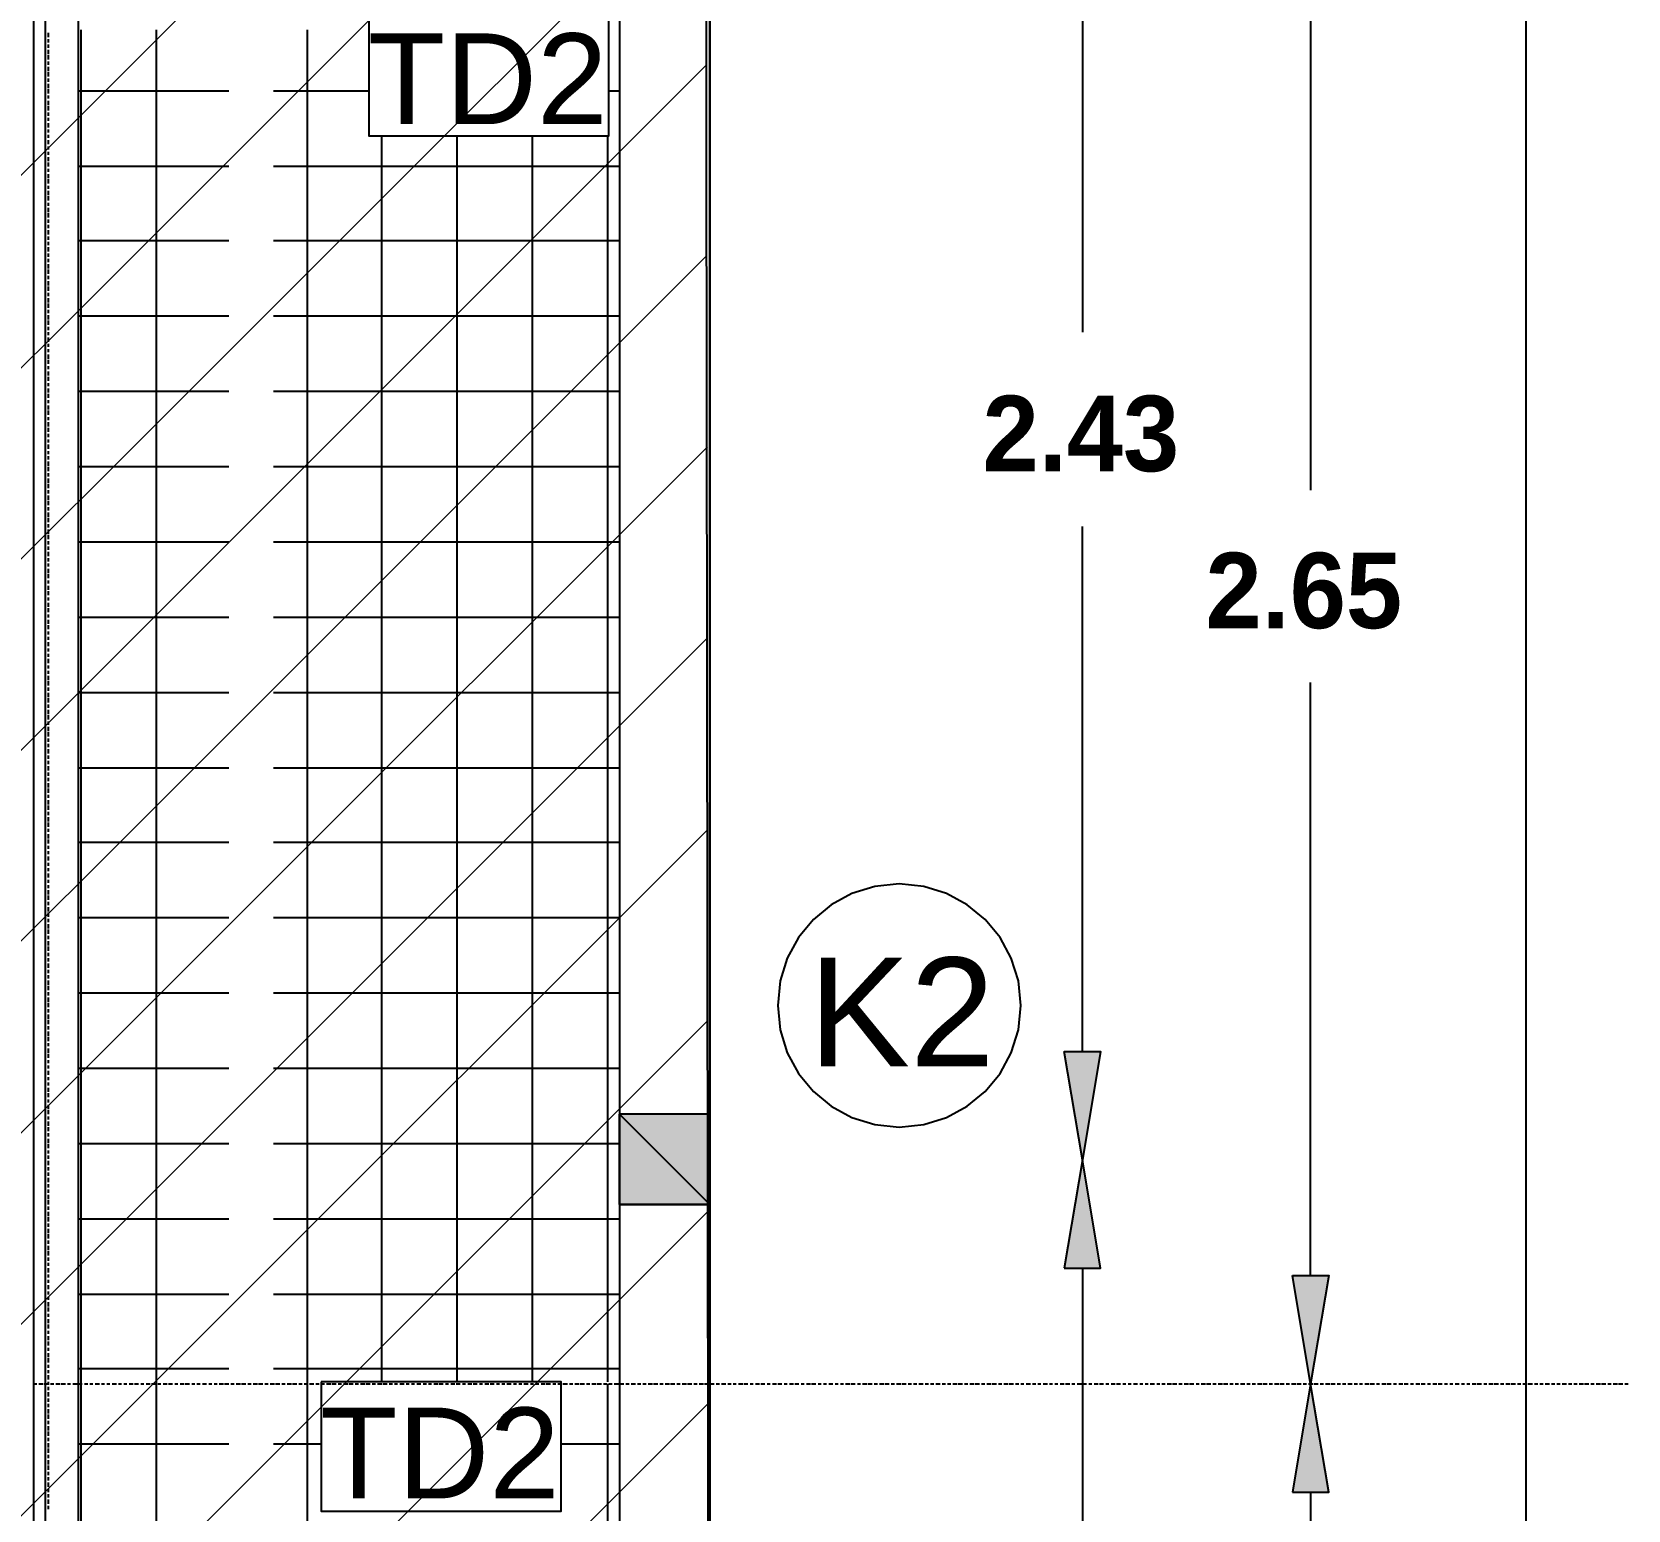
# Model space of a CAD drawing. Header units: metres. Extents: x 2.9 to 42.8, y 1.7 to 28.7.
# Drawn here: x 11.505 to 14.157, y 13.39 to 15.847 of the extents above; entities that cross this region are included whole.
import ezdxf

# ---------------------------------------------------------------- set-up
doc = ezdxf.new("R2010")
doc.units = ezdxf.units.M
for name, color, linetype in [('AMARILLO', 2, 'Continuous'), ('MAGENTA', 6, 'Continuous'), ('NEGRO', 7, 'Continuous'), ('RELLENO_MAGENTA', 6, 'Continuous'), ('RELLENO_ROJO', 1, 'Continuous'), ('ROJO', 1, 'Continuous'), ('TEXTO', 7, 'Continuous')]:
    doc.layers.add(name, color=color, linetype=linetype)
doc.layers.add('RGB_147_149_152', color=7, linetype='Continuous', true_color=0x939598)
doc.styles.add('ArialMT', font='arial.ttf')
doc.styles.add('CityBlueprint', font='cityb___.ttf')

msp = doc.modelspace()

# ---------------------------------------------------------------- hatches: boundary and pattern name
at = {"layer": 'RELLENO_MAGENTA'}
h = msp.add_hatch(color=256, dxfattribs=at)
h.dxf.hatch_style = 1
h.paths.add_polyline_path([(12.6312, 14.0476), (12.4813, 14.0476), (12.6312, 13.8977), (12.6312, 14.0476)])
h.paths.add_polyline_path([(12.4813, 14.0476), (12.6312, 13.8977), (12.4813, 13.8977), (12.4813, 14.0476)])
at = {"layer": 'RELLENO_ROJO'}
h = msp.add_hatch(color=256, dxfattribs=at)
h.dxf.hatch_style = 1
h.paths.add_polyline_path([(13.2203, 14.1517), (13.2803, 14.1517), (13.2503, 13.9718), (13.2203, 14.1517)])
h = msp.add_hatch(color=256, dxfattribs=at)
h.dxf.hatch_style = 1
h.paths.add_polyline_path([(13.2203, 13.7918), (13.2803, 13.7918), (13.2503, 13.9718), (13.2203, 13.7918)])
h = msp.add_hatch(color=256, dxfattribs=at)
h.dxf.hatch_style = 1
h.paths.add_polyline_path([(13.5996, 13.7795), (13.6596, 13.7795), (13.6296, 13.5996), (13.5996, 13.7795)])
h = msp.add_hatch(color=256, dxfattribs=at)
h.dxf.hatch_style = 1
h.paths.add_polyline_path([(13.5996, 13.4197), (13.6596, 13.4197), (13.6296, 13.5996), (13.5996, 13.4197)])

# ---------------------------------------------------------------- linework, layer by layer
at = {"layer": 'AMARILLO', "lineweight": -3}
for points in [[(11.527, 16.1749), (11.527, 11.3753)], [(11.5323, 15.838), (11.5323, 15.845)], [(11.5323, 15.8291), (11.5323, 15.8344)], [(12.6312, 15.838), (12.6312, 15.845)], [(12.6312, 15.8291), (12.6312, 15.8344)], [(11.5323, 15.8203), (11.5323, 15.8256)], [(11.5323, 15.8097), (11.5323, 15.8168)], [(11.5323, 15.8009), (11.5323, 15.808)], [(12.6312, 15.8186), (12.6312, 15.8256)], [(12.6312, 15.8097), (12.6312, 15.8168)], [(11.5323, 15.7921), (11.5323, 15.7974)], [(11.5323, 15.7815), (11.5323, 15.7886)], [(11.5323, 15.7727), (11.5323, 15.7798)], [(12.6312, 15.8009), (12.6312, 15.8062)], [(12.6312, 15.7903), (12.6312, 15.7974)], [(12.6312, 15.7815), (12.6312, 15.7886)], [(11.5323, 15.7639), (11.5323, 15.7692)], [(11.5323, 15.7533), (11.5323, 15.7603)], [(12.6312, 15.7727), (12.6312, 15.778)], [(12.6312, 15.7639), (12.6312, 15.7692)], [(12.6312, 15.7533), (12.6312, 15.7603)], [(11.5323, 15.7445), (11.5323, 15.7515)], [(11.5323, 15.7357), (11.5323, 15.7409)], [(11.5323, 15.7251), (11.5323, 15.7321)], [(12.6312, 15.7445), (12.6312, 15.7498)], [(12.6312, 15.7357), (12.6312, 15.7409)], [(12.6312, 15.7251), (12.6312, 15.7321)], [(11.5323, 15.7162), (11.5323, 15.7233)], [(11.5323, 15.7074), (11.5323, 15.7127)], [(11.5323, 15.6986), (11.5323, 15.7039)], [(12.6312, 15.7162), (12.6312, 15.7215)], [(12.6312, 15.7074), (12.6312, 15.7127)], [(12.6312, 15.6968), (12.6312, 15.7039)], [(11.5323, 15.688), (11.5323, 15.6951)], [(11.5323, 15.6792), (11.5323, 15.6845)], [(11.5323, 15.6704), (11.5323, 15.6757)], [(12.6312, 15.688), (12.6312, 15.6951)], [(12.6312, 15.6792), (12.6312, 15.6845)], [(12.6312, 15.6686), (12.6312, 15.6757)], [(11.5323, 15.6598), (11.5323, 15.6669)], [(11.5323, 15.651), (11.5323, 15.6563)], [(11.5323, 15.6422), (11.5323, 15.6475)], [(12.6312, 15.6598), (12.6312, 15.6669)], [(12.6312, 15.651), (12.6312, 15.6563)], [(12.6312, 15.6404), (12.6312, 15.6475)], [(11.5323, 15.6316), (11.5323, 15.6386)], [(11.5323, 15.6228), (11.5323, 15.6298)], [(12.6312, 15.6316), (12.6312, 15.6386)], [(12.6312, 15.6228), (12.6312, 15.6281)], [(11.5323, 15.6139), (11.5323, 15.6192)], [(11.5323, 15.6034), (11.5323, 15.6104)], [(11.5323, 15.5945), (11.5323, 15.6016)], [(12.6312, 15.6122), (12.6312, 15.6192)], [(12.6312, 15.6034), (12.6312, 15.6104)], [(12.6312, 15.5945), (12.6312, 15.5998)], [(11.5323, 15.5857), (11.5323, 15.591)], [(11.5323, 15.5751), (11.5323, 15.5822)], [(11.5323, 15.5663), (11.5323, 15.5734)], [(12.6312, 15.5857), (12.6312, 15.591)], [(12.6312, 15.5751), (12.6312, 15.5822)], [(12.6312, 15.5663), (12.6312, 15.5716)], [(11.5323, 15.5575), (11.5323, 15.5628)], [(11.5323, 15.5469), (11.5323, 15.554)], [(11.5323, 15.5381), (11.5323, 15.5452)], [(12.6312, 15.5575), (12.6312, 15.5628)], [(12.6312, 15.5469), (12.6312, 15.554)], [(12.6312, 15.5381), (12.6312, 15.5452)], [(11.5323, 15.5293), (11.5323, 15.5346)], [(11.5323, 15.5205), (11.5323, 15.5258)], [(11.5323, 15.5099), (11.5323, 15.5169)], [(12.6312, 15.5293), (12.6312, 15.5346)], [(12.6312, 15.5187), (12.6312, 15.5258)], [(12.6312, 15.5099), (12.6312, 15.5169)], [(11.5323, 15.5011), (11.5323, 15.5063)], [(11.5323, 15.4922), (11.5323, 15.4975)], [(11.5323, 15.4817), (11.5323, 15.4887)], [(12.6312, 15.5011), (12.6312, 15.5063)], [(12.6312, 15.4905), (12.6312, 15.4975)], [(12.6312, 15.4817), (12.6312, 15.4887)], [(11.5323, 15.4728), (11.5323, 15.4781)], [(11.5323, 15.464), (11.5323, 15.4693)], [(12.6312, 15.4728), (12.6312, 15.4781)], [(12.6312, 15.4623), (12.6312, 15.4693)], [(11.5323, 15.4534), (11.5323, 15.4605)], [(11.5323, 15.4446), (11.5323, 15.4517)], [(11.5323, 15.4358), (11.5323, 15.4411)], [(12.6312, 15.4534), (12.6312, 15.4605)], [(12.6312, 15.4446), (12.6312, 15.4499)], [(12.6312, 15.434), (12.6312, 15.4411)], [(11.5323, 15.4252), (11.5323, 15.4323)], [(11.5323, 15.4164), (11.5323, 15.4234)], [(11.5323, 15.4076), (11.5323, 15.4129)], [(12.6312, 15.4252), (12.6312, 15.4323)], [(12.6312, 15.4164), (12.6312, 15.4217)], [(12.6312, 15.4076), (12.6312, 15.4129)], [(11.5323, 15.397), (11.5323, 15.404)], [(11.5323, 15.3882), (11.5323, 15.3952)], [(11.5323, 15.3793), (11.5323, 15.3846)], [(12.6312, 15.397), (12.6312, 15.404)], [(12.6312, 15.3882), (12.6312, 15.3935)], [(12.6312, 15.3793), (12.6312, 15.3846)], [(11.5323, 15.3688), (11.5323, 15.3758)], [(11.5323, 15.3599), (11.5323, 15.367)], [(11.5323, 15.3511), (11.5323, 15.3564)], [(12.6312, 15.3688), (12.6312, 15.3758)], [(12.6312, 15.3599), (12.6312, 15.367)], [(12.6312, 15.3511), (12.6312, 15.3564)], [(11.5323, 15.3423), (11.5323, 15.3476)], [(11.5323, 15.3317), (11.5323, 15.3388)], [(12.6312, 15.3405), (12.6312, 15.3476)], [(12.6312, 15.3317), (12.6312, 15.3388)], [(11.5323, 15.3229), (11.5323, 15.3282)], [(11.5323, 15.3141), (11.5323, 15.3194)], [(11.5323, 15.3035), (11.5323, 15.3106)], [(12.6312, 15.3229), (12.6312, 15.3282)], [(12.6312, 15.3123), (12.6312, 15.3194)], [(12.6312, 15.3035), (12.6312, 15.3106)], [(11.5323, 15.2947), (11.5323, 15.3017)], [(11.5323, 15.2859), (11.5323, 15.2912)], [(11.5323, 15.2753), (11.5323, 15.2823)], [(12.6312, 15.2947), (12.6312, 15.3)], [(12.6312, 15.2841), (12.6312, 15.2912)], [(12.6312, 15.2753), (12.6312, 15.2823)], [(11.5323, 15.2665), (11.5323, 15.2735)], [(11.5323, 15.2576), (11.5323, 15.2629)], [(11.5323, 15.2471), (11.5323, 15.2541)], [(12.6312, 15.2665), (12.6312, 15.2717)], [(12.6312, 15.2576), (12.6312, 15.2629)], [(12.6312, 15.2471), (12.6312, 15.2541)], [(11.5323, 15.2382), (11.5323, 15.2453)], [(11.5323, 15.2294), (11.5323, 15.2347)], [(11.5323, 15.2188), (11.5323, 15.2259)], [(12.6312, 15.2382), (12.6312, 15.2435)], [(12.6312, 15.2294), (12.6312, 15.2347)], [(12.6312, 15.2188), (12.6312, 15.2259)], [(11.5323, 15.21), (11.5323, 15.2171)], [(11.5323, 15.2012), (11.5323, 15.2065)], [(11.5323, 15.1906), (11.5323, 15.1977)], [(12.6312, 15.21), (12.6312, 15.2153)], [(12.6312, 15.2012), (12.6312, 15.2065)], [(12.6312, 15.1906), (12.6312, 15.1977)], [(11.5323, 15.1818), (11.5323, 15.1888)], [(11.5323, 15.173), (11.5323, 15.1783)], [(12.6312, 15.1818), (12.6312, 15.1888)], [(12.6312, 15.173), (12.6312, 15.1783)], [(11.5323, 15.1642), (11.5323, 15.1694)], [(11.5323, 15.1536), (11.5323, 15.1606)], [(11.5323, 15.1448), (11.5323, 15.15)], [(12.6312, 15.1624), (12.6312, 15.1694)], [(12.6312, 15.1536), (12.6312, 15.1606)], [(12.6312, 15.1448), (12.6312, 15.15)], [(11.5323, 15.1359), (11.5323, 15.1412)], [(11.5323, 15.1253), (11.5323, 15.1324)], [(11.5323, 15.1165), (11.5323, 15.1236)], [(12.6312, 15.1342), (12.6312, 15.1412)], [(12.6312, 15.1253), (12.6312, 15.1324)], [(12.6312, 15.1165), (12.6312, 15.1218)], [(11.5323, 15.1077), (11.5323, 15.113)], [(11.5323, 15.0971), (11.5323, 15.1042)], [(11.5323, 15.0883), (11.5323, 15.0954)], [(12.6312, 15.1059), (12.6312, 15.113)], [(12.6312, 15.0971), (12.6312, 15.1042)], [(12.6312, 15.0883), (12.6312, 15.0936)], [(11.5323, 15.0795), (11.5323, 15.0848)], [(11.5323, 15.0689), (11.5323, 15.076)], [(11.5323, 15.0601), (11.5323, 15.0671)], [(12.6312, 15.0795), (12.6312, 15.0848)], [(12.6312, 15.0689), (12.6312, 15.076)], [(12.6312, 15.0601), (12.6312, 15.0654)], [(11.5323, 15.0513), (11.5323, 15.0566)], [(11.5323, 15.0407), (11.5323, 15.0477)], [(11.5323, 15.0319), (11.5323, 15.0389)], [(12.6312, 15.0513), (12.6312, 15.0566)], [(12.6312, 15.0407), (12.6312, 15.0477)], [(12.6312, 15.0319), (12.6312, 15.0372)], [(11.5323, 15.023), (11.5323, 15.0283)], [(11.5323, 15.0125), (11.5323, 15.0195)], [(11.5323, 15.0036), (11.5323, 15.0107)], [(12.6312, 15.023), (12.6312, 15.0283)], [(12.6312, 15.0125), (12.6312, 15.0195)], [(12.6312, 15.0036), (12.6312, 15.0107)], [(11.5323, 14.9948), (11.5323, 15.0001)], [(11.5323, 14.986), (11.5323, 14.9913)], [(12.6312, 14.9948), (12.6312, 15.0001)], [(12.6312, 14.9842), (12.6312, 14.9913)], [(11.5323, 14.9754), (11.5323, 14.9825)], [(11.5323, 14.9666), (11.5323, 14.9719)], [(11.5323, 14.9578), (11.5323, 14.9631)], [(12.6312, 14.9754), (12.6312, 14.9825)], [(12.6312, 14.9666), (12.6312, 14.9719)], [(12.6312, 14.956), (12.6312, 14.9631)], [(11.5323, 14.9472), (11.5323, 14.9542)], [(11.5323, 14.9384), (11.5323, 14.9454)], [(11.5323, 14.9296), (11.5323, 14.9348)], [(12.6312, 14.9472), (12.6312, 14.9542)], [(12.6312, 14.9384), (12.6312, 14.9437)], [(12.6312, 14.9278), (12.6312, 14.9348)], [(11.5323, 14.919), (11.5323, 14.926)], [(11.5323, 14.9102), (11.5323, 14.9172)], [(11.5323, 14.9013), (11.5323, 14.9066)], [(12.6312, 14.919), (12.6312, 14.926)], [(12.6312, 14.9102), (12.6312, 14.9154)], [(12.6312, 14.9013), (12.6312, 14.9066)], [(11.5323, 14.8908), (11.5323, 14.8978)], [(11.5323, 14.8819), (11.5323, 14.889)], [(11.5323, 14.8731), (11.5323, 14.8784)], [(12.6312, 14.8908), (12.6312, 14.8978)], [(12.6312, 14.8819), (12.6312, 14.8872)], [(12.6312, 14.8731), (12.6312, 14.8784)], [(11.5323, 14.8625), (11.5323, 14.8696)], [(11.5323, 14.8537), (11.5323, 14.8608)], [(12.6312, 14.8625), (12.6312, 14.8696)], [(12.6312, 14.8537), (12.6312, 14.859)], [(11.5323, 14.8449), (11.5323, 14.8502)], [(11.5323, 14.8361), (11.5323, 14.8414)], [(11.5323, 14.8255), (11.5323, 14.8325)], [(12.6312, 14.8449), (12.6312, 14.8502)], [(12.6312, 14.8343), (12.6312, 14.8414)], [(12.6312, 14.8255), (12.6312, 14.8325)], [(11.5323, 14.8167), (11.5323, 14.822)], [(11.5323, 14.8078), (11.5323, 14.8131)], [(11.5323, 14.7973), (11.5323, 14.8043)], [(12.6312, 14.8167), (12.6312, 14.822)], [(12.6312, 14.8061), (12.6312, 14.8131)], [(12.6312, 14.7973), (12.6312, 14.8043)], [(11.5323, 14.7884), (11.5323, 14.7937)], [(11.5323, 14.7796), (11.5323, 14.7849)], [(11.5323, 14.769), (11.5323, 14.7761)], [(12.6312, 14.7884), (12.6312, 14.7937)], [(12.6312, 14.7779), (12.6312, 14.7849)], [(12.6312, 14.769), (12.6312, 14.7761)], [(11.5323, 14.7602), (11.5323, 14.7673)], [(11.5323, 14.7514), (11.5323, 14.7567)], [(11.5323, 14.7408), (11.5323, 14.7479)], [(12.6312, 14.7602), (12.6312, 14.7655)], [(12.6312, 14.7496), (12.6312, 14.7567)], [(12.6312, 14.7408), (12.6312, 14.7479)], [(11.5323, 14.732), (11.5323, 14.7391)], [(11.5323, 14.7232), (11.5323, 14.7285)], [(11.5323, 14.7126), (11.5323, 14.7197)], [(12.6312, 14.732), (12.6312, 14.7373)], [(12.6312, 14.7232), (12.6312, 14.7285)], [(12.6312, 14.7126), (12.6312, 14.7197)], [(11.5323, 14.7038), (11.5323, 14.7108)], [(11.5323, 14.695), (11.5323, 14.7003)], [(12.6312, 14.7038), (12.6312, 14.7091)], [(12.6312, 14.695), (12.6312, 14.7003)], [(11.5323, 14.6844), (11.5323, 14.6914)], [(11.5323, 14.6756), (11.5323, 14.6826)], [(11.5323, 14.6667), (11.5323, 14.672)], [(12.6312, 14.6844), (12.6312, 14.6914)], [(12.6312, 14.6756), (12.6312, 14.6808)], [(12.6312, 14.6667), (12.6312, 14.672)], [(11.5323, 14.6579), (11.5323, 14.6632)], [(11.5323, 14.6473), (11.5323, 14.6544)], [(11.5323, 14.6385), (11.5323, 14.6438)], [(12.6312, 14.6562), (12.6312, 14.6632)], [(12.6312, 14.6473), (12.6312, 14.6544)], [(12.6312, 14.6385), (12.6312, 14.6438)], [(11.5323, 14.6297), (11.5323, 14.635)], [(11.5323, 14.6191), (11.5323, 14.6262)], [(11.5323, 14.6103), (11.5323, 14.6156)], [(12.6312, 14.6279), (12.6312, 14.635)], [(12.6312, 14.6191), (12.6312, 14.6262)], [(12.6312, 14.6103), (12.6312, 14.6156)], [(11.5323, 14.6015), (11.5323, 14.6068)], [(11.5323, 14.5909), (11.5323, 14.5979)], [(11.5323, 14.5821), (11.5323, 14.5891)], [(12.6312, 14.5997), (12.6312, 14.6068)], [(12.6312, 14.5909), (12.6312, 14.5979)], [(12.6312, 14.5821), (12.6312, 14.5874)], [(11.5323, 14.5733), (11.5323, 14.5785)], [(11.5323, 14.5627), (11.5323, 14.5697)], [(11.5323, 14.5538), (11.5323, 14.5609)], [(12.6312, 14.5715), (12.6312, 14.5785)], [(12.6312, 14.5627), (12.6312, 14.5697)], [(11.5323, 14.545), (11.5323, 14.5503)], [(11.5323, 14.5344), (11.5323, 14.5415)], [(12.6312, 14.5538), (12.6312, 14.5591)], [(12.6312, 14.545), (12.6312, 14.5503)], [(12.6312, 14.5344), (12.6312, 14.5415)], [(11.5323, 14.5256), (11.5323, 14.5327)], [(11.5323, 14.5168), (11.5323, 14.5221)], [(11.5323, 14.5062), (11.5323, 14.5133)], [(12.6312, 14.5256), (12.6312, 14.5309)], [(12.6312, 14.5168), (12.6312, 14.5221)], [(12.6312, 14.5062), (12.6312, 14.5133)], [(11.5323, 14.4974), (11.5323, 14.5045)], [(11.5323, 14.4886), (11.5323, 14.4939)], [(11.5323, 14.4798), (11.5323, 14.4851)], [(12.6312, 14.4974), (12.6312, 14.5045)], [(12.6312, 14.4886), (12.6312, 14.4939)], [(12.6312, 14.478), (12.6312, 14.4851)], [(11.5323, 14.4692), (11.5323, 14.4762)], [(11.5323, 14.4604), (11.5323, 14.4657)], [(11.5323, 14.4515), (11.5323, 14.4568)], [(12.6312, 14.4692), (12.6312, 14.4762)], [(12.6312, 14.4604), (12.6312, 14.4657)], [(12.6312, 14.4498), (12.6312, 14.4568)], [(11.5323, 14.441), (11.5323, 14.448)], [(11.5323, 14.4321), (11.5323, 14.4374)], [(11.5323, 14.4233), (11.5323, 14.4286)], [(12.6312, 14.441), (12.6312, 14.448)], [(12.6312, 14.4321), (12.6312, 14.4374)], [(12.6312, 14.4216), (12.6312, 14.4286)], [(11.5323, 14.4127), (11.5323, 14.4198)], [(11.5323, 14.4039), (11.5323, 14.411)], [(12.6312, 14.4127), (12.6312, 14.4198)], [(12.6312, 14.4039), (12.6312, 14.4092)], [(11.5323, 14.3951), (11.5323, 14.4004)], [(11.5323, 14.3845), (11.5323, 14.3916)], [(11.5323, 14.3757), (11.5323, 14.3828)], [(12.6312, 14.3933), (12.6312, 14.4004)], [(12.6312, 14.3845), (12.6312, 14.3916)], [(12.6312, 14.3757), (12.6312, 14.381)], [(11.5323, 14.3669), (11.5323, 14.3722)], [(11.5323, 14.3563), (11.5323, 14.3633)], [(11.5323, 14.3475), (11.5323, 14.3545)], [(12.6312, 14.3669), (12.6312, 14.3722)], [(12.6312, 14.3563), (12.6312, 14.3633)], [(12.6312, 14.3475), (12.6312, 14.3528)], [(11.5323, 14.3387), (11.5323, 14.3439)], [(11.5323, 14.3281), (11.5323, 14.3351)], [(11.5323, 14.3192), (11.5323, 14.3263)], [(12.6312, 14.3387), (12.6312, 14.3439)], [(12.6312, 14.3281), (12.6312, 14.3351)], [(12.6312, 14.3192), (12.6312, 14.3263)], [(11.5323, 14.3104), (11.5323, 14.3157)], [(11.5323, 14.3016), (11.5323, 14.3069)], [(11.5323, 14.291), (11.5323, 14.2981)], [(12.6312, 14.3104), (12.6312, 14.3157)], [(12.6312, 14.2998), (12.6312, 14.3069)], [(12.6312, 14.291), (12.6312, 14.2981)], [(11.5323, 14.2822), (11.5323, 14.2875)], [(11.5323, 14.2734), (11.5323, 14.2787)], [(11.5323, 14.2628), (11.5323, 14.2699)], [(12.6312, 14.2822), (12.6312, 14.2875)], [(12.6312, 14.2716), (12.6312, 14.2787)], [(12.6312, 14.2628), (12.6312, 14.2699)], [(11.5323, 14.254), (11.5323, 14.261)], [(11.5323, 14.2452), (11.5323, 14.2505)], [(11.5323, 14.2346), (11.5323, 14.2416)], [(12.6312, 14.254), (12.6312, 14.2593)], [(12.6312, 14.2434), (12.6312, 14.2505)], [(12.6312, 14.2346), (12.6312, 14.2416)], [(11.5323, 14.2258), (11.5323, 14.2328)], [(11.5323, 14.2169), (11.5323, 14.2222)], [(12.6312, 14.2258), (12.6312, 14.2311)], [(12.6312, 14.2169), (12.6312, 14.2222)], [(11.5323, 14.2064), (11.5323, 14.2134)], [(11.5323, 14.1975), (11.5323, 14.2046)], [(11.5323, 14.1887), (11.5323, 14.194)], [(12.6312, 14.2064), (12.6312, 14.2134)], [(12.6312, 14.1975), (12.6312, 14.2028)], [(12.6312, 14.1887), (12.6312, 14.194)], [(11.5323, 14.1781), (11.5323, 14.1852)], [(11.5323, 14.1693), (11.5323, 14.1764)], [(11.5323, 14.1605), (11.5323, 14.1658)], [(12.6312, 14.1781), (12.6312, 14.1852)], [(12.6312, 14.1693), (12.6312, 14.1746)], [(12.6312, 14.1605), (12.6312, 14.1658)], [(11.5323, 14.1499), (11.5323, 14.157)], [(11.5323, 14.1411), (11.5323, 14.1482)], [(11.5323, 14.1323), (11.5323, 14.1376)], [(12.6312, 14.1499), (12.6312, 14.157)], [(12.6312, 14.1411), (12.6312, 14.1482)], [(12.6312, 14.1323), (12.6312, 14.1376)], [(11.5323, 14.1235), (11.5323, 14.1287)], [(11.5323, 14.1129), (11.5323, 14.1199)], [(11.5323, 14.1041), (11.5323, 14.1093)], [(12.6312, 14.1217), (12.6312, 14.1287)], [(12.6312, 14.1129), (12.6312, 14.1199)], [(12.6312, 14.1041), (12.6312, 14.1093)], [(11.5323, 14.0952), (11.5323, 14.1005)], [(11.5323, 14.0847), (11.5323, 14.0917)], [(11.5323, 14.0758), (11.5323, 14.0829)], [(12.6312, 14.0935), (12.6312, 14.1005)], [(12.6312, 14.0847), (12.6312, 14.0917)], [(11.5323, 14.067), (11.5323, 14.0723)], [(11.5323, 14.0564), (11.5323, 14.0635)], [(12.6312, 14.0758), (12.6312, 14.0811)], [(12.6312, 14.0653), (12.6312, 14.0723)], [(12.6312, 14.0564), (12.6312, 14.0635)], [(11.5323, 14.0476), (11.5323, 14.0547)], [(11.5323, 14.0388), (11.5323, 14.0441)], [(11.5323, 14.0282), (11.5323, 14.0353)], [(12.6312, 14.0476), (12.6312, 14.0529)], [(12.6312, 14.0388), (12.6312, 14.0441)], [(12.6312, 14.0282), (12.6312, 14.0353)], [(11.5323, 14.0194), (11.5323, 14.0264)], [(11.5323, 14.0106), (11.5323, 14.0159)], [(11.5323, 14), (11.5323, 14.007)], [(12.6312, 14.0194), (12.6312, 14.0247)], [(12.6312, 14.0106), (12.6312, 14.0159)], [(12.6312, 14), (12.6312, 14.007)], [(11.5323, 13.9912), (11.5323, 13.9982)], [(11.5323, 13.9823), (11.5323, 13.9876)], [(11.5323, 13.9735), (11.5323, 13.9788)], [(12.6312, 13.9912), (12.6312, 13.9965)], [(12.6312, 13.9823), (12.6312, 13.9876)], [(12.6312, 13.9718), (12.6312, 13.9788)], [(11.5323, 13.9629), (11.5323, 13.97)], [(11.5323, 13.9541), (11.5323, 13.9594)], [(11.5323, 13.9453), (11.5323, 13.9506)], [(12.6312, 13.9629), (12.6312, 13.97)], [(12.6312, 13.9541), (12.6312, 13.9594)], [(12.6312, 13.9435), (12.6312, 13.9506)], [(11.5323, 13.9347), (11.5323, 13.9418)], [(11.5323, 13.9259), (11.5323, 13.9312)], [(12.6312, 13.9347), (12.6312, 13.9418)], [(12.6312, 13.9259), (12.6312, 13.9312)], [(11.5323, 13.9171), (11.5323, 13.9224)], [(11.5323, 13.9065), (11.5323, 13.9136)], [(11.5323, 13.8977), (11.5323, 13.9047)], [(12.6312, 13.9153), (12.6312, 13.9224)], [(12.6312, 13.9065), (12.6312, 13.9136)], [(12.6312, 13.8977), (12.6312, 13.903)], [(11.5323, 13.8889), (11.5323, 13.8942)], [(11.5323, 13.8783), (11.5323, 13.8853)], [(11.5323, 13.8695), (11.5323, 13.8765)], [(12.6312, 13.8871), (12.6312, 13.8942)], [(12.6312, 13.8783), (12.6312, 13.8853)], [(12.6312, 13.8695), (12.6312, 13.8748)], [(11.5323, 13.8606), (11.5323, 13.8659)], [(11.5323, 13.8501), (11.5323, 13.8571)], [(11.5323, 13.8412), (11.5323, 13.8483)], [(12.6312, 13.8606), (12.6312, 13.8659)], [(12.6312, 13.8501), (12.6312, 13.8571)], [(12.6312, 13.8412), (12.6312, 13.8465)], [(11.5323, 13.8324), (11.5323, 13.8377)], [(11.5323, 13.8218), (11.5323, 13.8289)], [(11.5323, 13.813), (11.5323, 13.8201)], [(12.6312, 13.8324), (12.6312, 13.8377)], [(12.6312, 13.8218), (12.6312, 13.8289)], [(12.6312, 13.813), (12.6312, 13.8183)], [(11.5323, 13.8042), (11.5323, 13.8095)], [(11.5323, 13.7954), (11.5323, 13.8007)], [(11.5323, 13.7848), (11.5323, 13.7918)], [(12.6312, 13.8042), (12.6312, 13.8095)], [(12.6312, 13.7936), (12.6312, 13.8007)], [(12.6312, 13.7848), (12.6312, 13.7918)], [(11.5323, 13.776), (11.5323, 13.7813)], [(11.5323, 13.7672), (11.5323, 13.7724)], [(12.6312, 13.776), (12.6312, 13.7813)], [(12.6312, 13.7654), (12.6312, 13.7724)], [(11.5323, 13.7566), (11.5323, 13.7636)], [(11.5323, 13.7478), (11.5323, 13.753)], [(11.5323, 13.7389), (11.5323, 13.7442)], [(12.6312, 13.7566), (12.6312, 13.7636)], [(12.6312, 13.7478), (12.6312, 13.753)], [(12.6312, 13.7372), (12.6312, 13.7442)], [(11.5323, 13.7283), (11.5323, 13.7354)], [(11.5323, 13.7195), (11.5323, 13.7266)], [(11.5323, 13.7107), (11.5323, 13.716)], [(12.6312, 13.7283), (12.6312, 13.7354)], [(12.6312, 13.7195), (12.6312, 13.7248)], [(12.6312, 13.7089), (12.6312, 13.716)], [(11.5323, 13.7001), (11.5323, 13.7072)], [(11.5323, 13.6913), (11.5323, 13.6984)], [(11.5323, 13.6825), (11.5323, 13.6878)], [(12.6312, 13.7001), (12.6312, 13.7072)], [(12.6312, 13.6913), (12.6312, 13.6966)], [(12.6312, 13.6825), (12.6312, 13.6878)], [(11.5323, 13.6719), (11.5323, 13.679)], [(11.5323, 13.6631), (11.5323, 13.6701)], [(11.5323, 13.6543), (11.5323, 13.6596)], [(12.6312, 13.6719), (12.6312, 13.679)], [(12.6312, 13.6631), (12.6312, 13.6684)], [(12.6312, 13.6543), (12.6312, 13.6596)], [(11.5323, 13.6437), (11.5323, 13.6507)], [(11.5323, 13.6349), (11.5323, 13.6419)], [(12.6312, 13.6437), (12.6312, 13.6507)], [(12.6312, 13.6349), (12.6312, 13.6419)], [(11.5323, 13.626), (11.5323, 13.6313)], [(11.5323, 13.6172), (11.5323, 13.6225)], [(11.5323, 13.6066), (11.5323, 13.6137)], [(12.6312, 13.626), (12.6312, 13.6313)], [(12.6312, 13.6155), (12.6312, 13.6225)], [(12.6312, 13.6066), (12.6312, 13.6137)], [(11.5076, 13.5996), (11.5129, 13.5996)], [(11.5164, 13.5996), (11.5235, 13.5996)], [(11.5253, 13.5996), (11.5323, 13.5996)], [(11.5323, 13.5978), (11.5323, 13.6031)], [(11.5323, 13.589), (11.5323, 13.5943)], [(11.5323, 13.5784), (11.5323, 13.5855)], [(11.5358, 13.5996), (11.5411, 13.5996)], [(11.5447, 13.5996), (11.5517, 13.5996)], [(11.5535, 13.5996), (11.5605, 13.5996)], [(11.5641, 13.5996), (11.5693, 13.5996)], [(11.5729, 13.5996), (11.5799, 13.5996)], [(11.5817, 13.5996), (11.5887, 13.5996)], [(11.5923, 13.5996), (11.5976, 13.5996)], [(11.6011, 13.5996), (11.6064, 13.5996)], [(11.6099, 13.5996), (11.617, 13.5996)], [(11.6205, 13.5996), (11.6258, 13.5996)], [(11.6293, 13.5996), (11.6346, 13.5996)], [(11.6381, 13.5996), (11.6452, 13.5996)], [(11.6487, 13.5996), (11.654, 13.5996)], [(11.6575, 13.5996), (11.6628, 13.5996)], [(11.6664, 13.5996), (11.6734, 13.5996)], [(11.6752, 13.5996), (11.6822, 13.5996)], [(11.6858, 13.5996), (11.6911, 13.5996)], [(11.6946, 13.5996), (11.7016, 13.5996)], [(11.7034, 13.5996), (11.7105, 13.5996)], [(11.714, 13.5996), (11.7193, 13.5996)], [(11.7228, 13.5996), (11.7299, 13.5996)], [(11.7316, 13.5996), (11.7387, 13.5996)], [(11.7422, 13.5996), (11.7475, 13.5996)], [(11.751, 13.5996), (11.7581, 13.5996)], [(11.7598, 13.5996), (11.7669, 13.5996)], [(11.7704, 13.5996), (11.7757, 13.5996)], [(11.7792, 13.5996), (11.7845, 13.5996)], [(11.7881, 13.5996), (11.7951, 13.5996)], [(11.7987, 13.5996), (11.8039, 13.5996)], [(11.8075, 13.5996), (11.8128, 13.5996)], [(11.8163, 13.5996), (11.8233, 13.5996)], [(11.8251, 13.5996), (11.8322, 13.5996)], [(11.8357, 13.5996), (11.841, 13.5996)], [(11.8445, 13.5996), (11.8516, 13.5996)], [(11.8533, 13.5996), (11.8604, 13.5996)], [(11.8639, 13.5996), (11.8692, 13.5996)], [(11.8727, 13.5996), (11.8798, 13.5996)], [(11.8816, 13.5996), (11.8886, 13.5996)], [(11.8921, 13.5996), (11.8974, 13.5996)], [(11.901, 13.5996), (11.908, 13.5996)], [(11.9098, 13.5996), (11.9168, 13.5996)], [(11.9204, 13.5996), (11.9257, 13.5996)], [(11.9292, 13.5996), (11.9362, 13.5996)], [(11.938, 13.5996), (11.9451, 13.5996)], [(11.9486, 13.5996), (11.9539, 13.5996)], [(11.9574, 13.5996), (11.9627, 13.5996)], [(11.9662, 13.5996), (11.9733, 13.5996)], [(11.9768, 13.5996), (11.9821, 13.5996)], [(11.9856, 13.5996), (11.9909, 13.5996)], [(11.9944, 13.5996), (12.0015, 13.5996)], [(12.0033, 13.5996), (12.0103, 13.5996)], [(12.0138, 13.5996), (12.0191, 13.5996)], [(12.0227, 13.5996), (12.0297, 13.5996)], [(12.0315, 13.5996), (12.0385, 13.5996)], [(12.0421, 13.5996), (12.0474, 13.5996)], [(12.0509, 13.5996), (12.0579, 13.5996)], [(12.0597, 13.5996), (12.0668, 13.5996)], [(12.0703, 13.5996), (12.0756, 13.5996)], [(12.0791, 13.5996), (12.0862, 13.5996)], [(12.0879, 13.5996), (12.095, 13.5996)], [(12.0985, 13.5996), (12.1038, 13.5996)], [(12.1073, 13.5996), (12.1126, 13.5996)], [(12.1162, 13.5996), (12.1232, 13.5996)], [(12.1267, 13.5996), (12.132, 13.5996)], [(12.1356, 13.5996), (12.1408, 13.5996)], [(12.1444, 13.5996), (12.1514, 13.5996)], [(12.155, 13.5996), (12.1603, 13.5996)], [(12.1638, 13.5996), (12.1691, 13.5996)], [(12.1726, 13.5996), (12.1797, 13.5996)], [(12.1814, 13.5996), (12.1885, 13.5996)], [(12.192, 13.5996), (12.1973, 13.5996)], [(12.2008, 13.5996), (12.2079, 13.5996)], [(12.2096, 13.5996), (12.2167, 13.5996)], [(12.2202, 13.5996), (12.2255, 13.5996)], [(12.229, 13.5996), (12.2361, 13.5996)], [(12.2379, 13.5996), (12.2449, 13.5996)], [(12.2484, 13.5996), (12.2537, 13.5996)], [(12.2573, 13.5996), (12.2643, 13.5996)], [(12.2661, 13.5996), (12.2731, 13.5996)], [(12.2767, 13.5996), (12.282, 13.5996)], [(12.2855, 13.5996), (12.2908, 13.5996)], [(12.2943, 13.5996), (12.3014, 13.5996)], [(12.3049, 13.5996), (12.3102, 13.5996)], [(12.3137, 13.5996), (12.319, 13.5996)], [(12.3225, 13.5996), (12.3296, 13.5996)], [(12.3331, 13.5996), (12.3384, 13.5996)], [(12.3419, 13.5996), (12.3472, 13.5996)], [(12.3508, 13.5996), (12.3578, 13.5996)], [(12.3596, 13.5996), (12.3666, 13.5996)], [(12.3702, 13.5996), (12.3754, 13.5996)], [(12.379, 13.5996), (12.386, 13.5996)], [(12.3878, 13.5996), (12.3948, 13.5996)], [(12.3984, 13.5996), (12.4037, 13.5996)], [(12.4072, 13.5996), (12.4142, 13.5996)], [(12.416, 13.5996), (12.4231, 13.5996)], [(12.4266, 13.5996), (12.4319, 13.5996)], [(12.4354, 13.5996), (12.4425, 13.5996)], [(12.4442, 13.5996), (12.4513, 13.5996)], [(12.4548, 13.5996), (12.4601, 13.5996)], [(12.4636, 13.5996), (12.4689, 13.5996)], [(12.4725, 13.5996), (12.4795, 13.5996)], [(12.483, 13.5996), (12.4883, 13.5996)], [(12.4919, 13.5996), (12.4972, 13.5996)], [(12.5007, 13.5996), (12.5077, 13.5996)], [(12.5113, 13.5996), (12.5166, 13.5996)], [(12.5201, 13.5996), (12.5254, 13.5996)], [(12.5289, 13.5996), (12.536, 13.5996)], [(12.5377, 13.5996), (12.5448, 13.5996)], [(12.5483, 13.5996), (12.5536, 13.5996)], [(12.5571, 13.5996), (12.5642, 13.5996)], [(12.5659, 13.5996), (12.573, 13.5996)], [(12.5765, 13.5996), (12.5818, 13.5996)], [(12.5853, 13.5996), (12.5924, 13.5996)], [(12.5942, 13.5996), (12.6012, 13.5996)], [(12.6048, 13.5996), (12.61, 13.5996)], [(12.6136, 13.5996), (12.6206, 13.5996)], [(12.6224, 13.5996), (12.6294, 13.5996)], [(12.6312, 13.5978), (12.6312, 13.6031)], [(12.6312, 13.5872), (12.6312, 13.5943)], [(12.6312, 13.5784), (12.6312, 13.5855)], [(12.633, 13.5996), (12.6383, 13.5996)], [(12.6418, 13.5996), (12.6471, 13.5996)], [(12.6506, 13.5996), (12.6577, 13.5996)], [(12.6612, 13.5996), (12.6665, 13.5996)], [(12.67, 13.5996), (12.6753, 13.5996)], [(12.6788, 13.5996), (12.6859, 13.5996)], [(12.6877, 13.5996), (12.6947, 13.5996)], [(12.6982, 13.5996), (12.7035, 13.5996)], [(12.7071, 13.5996), (12.7141, 13.5996)], [(12.7159, 13.5996), (12.7229, 13.5996)], [(12.7265, 13.5996), (12.7317, 13.5996)], [(12.7353, 13.5996), (12.7423, 13.5996)], [(12.7441, 13.5996), (12.7512, 13.5996)], [(12.7547, 13.5996), (12.76, 13.5996)], [(12.7635, 13.5996), (12.7706, 13.5996)], [(12.7723, 13.5996), (12.7794, 13.5996)], [(12.7829, 13.5996), (12.7882, 13.5996)], [(12.7917, 13.5996), (12.7988, 13.5996)], [(12.8005, 13.5996), (12.8076, 13.5996)], [(12.8111, 13.5996), (12.8164, 13.5996)], [(12.8199, 13.5996), (12.8252, 13.5996)], [(12.8288, 13.5996), (12.8358, 13.5996)], [(12.8393, 13.5996), (12.8446, 13.5996)], [(12.8482, 13.5996), (12.8535, 13.5996)], [(12.857, 13.5996), (12.864, 13.5996)], [(12.8658, 13.5996), (12.8729, 13.5996)], [(12.8764, 13.5996), (12.8817, 13.5996)], [(12.8852, 13.5996), (12.8923, 13.5996)], [(12.894, 13.5996), (12.9011, 13.5996)], [(12.9046, 13.5996), (12.9099, 13.5996)], [(12.9134, 13.5996), (12.9205, 13.5996)], [(12.9223, 13.5996), (12.9293, 13.5996)], [(12.9328, 13.5996), (12.9381, 13.5996)], [(12.9417, 13.5996), (12.9487, 13.5996)], [(12.9505, 13.5996), (12.9575, 13.5996)], [(12.9611, 13.5996), (12.9663, 13.5996)], [(12.9699, 13.5996), (12.9752, 13.5996)], [(12.9787, 13.5996), (12.9858, 13.5996)], [(12.9893, 13.5996), (12.9946, 13.5996)], [(12.9981, 13.5996), (13.0034, 13.5996)], [(13.0069, 13.5996), (13.014, 13.5996)], [(13.0175, 13.5996), (13.0228, 13.5996)], [(13.0263, 13.5996), (13.0316, 13.5996)], [(13.0351, 13.5996), (13.0422, 13.5996)], [(13.044, 13.5996), (13.051, 13.5996)], [(13.0545, 13.5996), (13.0598, 13.5996)], [(13.0634, 13.5996), (13.0704, 13.5996)], [(13.0722, 13.5996), (13.0792, 13.5996)], [(13.0828, 13.5996), (13.0881, 13.5996)], [(13.0916, 13.5996), (13.0986, 13.5996)], [(13.1004, 13.5996), (13.1075, 13.5996)], [(13.111, 13.5996), (13.1163, 13.5996)], [(13.1198, 13.5996), (13.1269, 13.5996)], [(13.1286, 13.5996), (13.1357, 13.5996)], [(13.1392, 13.5996), (13.1445, 13.5996)], [(13.148, 13.5996), (13.1533, 13.5996)], [(13.1568, 13.5996), (13.1639, 13.5996)], [(13.1674, 13.5996), (13.1727, 13.5996)], [(13.1762, 13.5996), (13.1815, 13.5996)], [(13.1851, 13.5996), (13.1921, 13.5996)], [(13.1957, 13.5996), (13.2009, 13.5996)], [(13.2045, 13.5996), (13.2098, 13.5996)], [(13.2133, 13.5996), (13.2203, 13.5996)], [(13.2221, 13.5996), (13.2292, 13.5996)], [(13.2327, 13.5996), (13.238, 13.5996)], [(13.2415, 13.5996), (13.2486, 13.5996)], [(13.2503, 13.5996), (13.2574, 13.5996)], [(13.2609, 13.5996), (13.2662, 13.5996)], [(13.2697, 13.5996), (13.2768, 13.5996)], [(13.2786, 13.5996), (13.2856, 13.5996)], [(13.2891, 13.5996), (13.2944, 13.5996)], [(13.298, 13.5996), (13.305, 13.5996)], [(13.3068, 13.5996), (13.3138, 13.5996)], [(13.3174, 13.5996), (13.3227, 13.5996)], [(13.3262, 13.5996), (13.3315, 13.5996)], [(13.335, 13.5996), (13.3421, 13.5996)], [(13.3456, 13.5996), (13.3509, 13.5996)], [(13.3544, 13.5996), (13.3597, 13.5996)], [(13.3632, 13.5996), (13.3703, 13.5996)], [(13.3738, 13.5996), (13.3791, 13.5996)], [(13.3826, 13.5996), (13.3879, 13.5996)], [(13.3914, 13.5996), (13.3985, 13.5996)], [(13.4003, 13.5996), (13.4073, 13.5996)], [(13.4108, 13.5996), (13.4161, 13.5996)], [(13.4197, 13.5996), (13.4267, 13.5996)], [(13.4285, 13.5996), (13.4355, 13.5996)], [(13.4391, 13.5996), (13.4444, 13.5996)], [(13.4479, 13.5996), (13.4549, 13.5996)], [(13.4567, 13.5996), (13.4638, 13.5996)], [(13.4673, 13.5996), (13.4726, 13.5996)], [(13.4761, 13.5996), (13.4832, 13.5996)], [(13.4849, 13.5996), (13.492, 13.5996)], [(13.4955, 13.5996), (13.5008, 13.5996)], [(13.5043, 13.5996), (13.5096, 13.5996)], [(13.5132, 13.5996), (13.5202, 13.5996)], [(13.5237, 13.5996), (13.529, 13.5996)], [(13.5326, 13.5996), (13.5378, 13.5996)], [(13.5414, 13.5996), (13.5484, 13.5996)], [(13.5502, 13.5996), (13.5573, 13.5996)], [(13.5608, 13.5996), (13.5661, 13.5996)], [(13.5696, 13.5996), (13.5767, 13.5996)], [(13.5784, 13.5996), (13.5855, 13.5996)], [(13.589, 13.5996), (13.5943, 13.5996)], [(13.5978, 13.5996), (13.6049, 13.5996)], [(13.6066, 13.5996), (13.6137, 13.5996)], [(13.6172, 13.5996), (13.6225, 13.5996)], [(13.626, 13.5996), (13.6331, 13.5996)], [(13.6349, 13.5996), (13.6419, 13.5996)], [(13.6454, 13.5996), (13.6507, 13.5996)], [(13.6543, 13.5996), (13.6613, 13.5996)], [(13.6631, 13.5996), (13.6701, 13.5996)], [(13.6737, 13.5996), (13.679, 13.5996)], [(13.6825, 13.5996), (13.6878, 13.5996)], [(13.6913, 13.5996), (13.6984, 13.5996)], [(13.7019, 13.5996), (13.7072, 13.5996)], [(13.7107, 13.5996), (13.716, 13.5996)], [(13.7195, 13.5996), (13.7266, 13.5996)], [(13.7283, 13.5996), (13.7354, 13.5996)], [(13.7389, 13.5996), (13.7442, 13.5996)], [(13.7478, 13.5996), (13.7548, 13.5996)], [(13.7566, 13.5996), (13.7636, 13.5996)], [(13.7672, 13.5996), (13.7724, 13.5996)], [(13.776, 13.5996), (13.783, 13.5996)], [(13.7848, 13.5996), (13.7918, 13.5996)], [(13.7954, 13.5996), (13.8007, 13.5996)], [(13.8042, 13.5996), (13.8112, 13.5996)], [(13.813, 13.5996), (13.8201, 13.5996)], [(13.8236, 13.5996), (13.8289, 13.5996)], [(13.8324, 13.5996), (13.8395, 13.5996)], [(13.8412, 13.5996), (13.8483, 13.5996)], [(13.8518, 13.5996), (13.8571, 13.5996)], [(13.8606, 13.5996), (13.8659, 13.5996)], [(13.8695, 13.5996), (13.8765, 13.5996)], [(13.88, 13.5996), (13.8853, 13.5996)], [(13.8889, 13.5996), (13.8942, 13.5996)], [(13.8977, 13.5996), (13.9047, 13.5996)], [(13.9065, 13.5996), (13.9136, 13.5996)], [(13.9171, 13.5996), (13.9224, 13.5996)], [(13.9259, 13.5996), (13.933, 13.5996)], [(13.9347, 13.5996), (13.9418, 13.5996)], [(13.9453, 13.5996), (13.9506, 13.5996)], [(13.9541, 13.5996), (13.9612, 13.5996)], [(13.9629, 13.5996), (13.97, 13.5996)], [(13.9735, 13.5996), (13.9788, 13.5996)], [(13.9823, 13.5996), (13.9894, 13.5996)], [(13.9912, 13.5996), (13.9982, 13.5996)], [(14.0017, 13.5996), (14.007, 13.5996)], [(14.0106, 13.5996), (14.0159, 13.5996)], [(14.0194, 13.5996), (14.0264, 13.5996)], [(14.03, 13.5996), (14.0353, 13.5996)], [(14.0388, 13.5996), (14.0441, 13.5996)], [(14.0476, 13.5996), (14.0547, 13.5996)], [(14.0582, 13.5996), (14.0635, 13.5996)], [(14.067, 13.5996), (14.0723, 13.5996)], [(14.0758, 13.5996), (14.0829, 13.5996)], [(14.0847, 13.5996), (14.0917, 13.5996)], [(14.0952, 13.5996), (14.1005, 13.5996)], [(14.1041, 13.5996), (14.1111, 13.5996)], [(14.1129, 13.5996), (14.1199, 13.5996)], [(14.1235, 13.5996), (14.1287, 13.5996)], [(14.1323, 13.5996), (14.1393, 13.5996)], [(14.1411, 13.5996), (14.1482, 13.5996)], [(14.1517, 13.5996), (14.157, 13.5996)], [(11.5323, 13.5696), (11.5323, 13.5749)], [(11.5323, 13.5608), (11.5323, 13.5661)], [(11.5323, 13.5502), (11.5323, 13.5573)], [(12.6312, 13.5696), (12.6312, 13.5749)], [(12.6312, 13.559), (12.6312, 13.5661)], [(12.6312, 13.5502), (12.6312, 13.5573)], [(11.5323, 13.5414), (11.5323, 13.5484)], [(11.5323, 13.5326), (11.5323, 13.5378)], [(11.5323, 13.522), (11.5323, 13.529)], [(12.6312, 13.5414), (12.6312, 13.5467)], [(12.6312, 13.5308), (12.6312, 13.5378)], [(12.6312, 13.522), (12.6312, 13.529)], [(11.5323, 13.5132), (11.5323, 13.5202)], [(11.5323, 13.5043), (11.5323, 13.5096)], [(11.5323, 13.4937), (11.5323, 13.5008)], [(12.6312, 13.5132), (12.6312, 13.5184)], [(12.6312, 13.5043), (12.6312, 13.5096)], [(12.6312, 13.4937), (12.6312, 13.5008)], [(11.5323, 13.4849), (11.5323, 13.492)], [(11.5323, 13.4761), (11.5323, 13.4814)], [(11.5323, 13.4655), (11.5323, 13.4726)], [(12.6312, 13.4849), (12.6312, 13.4902)], [(12.6312, 13.4761), (12.6312, 13.4814)], [(12.6312, 13.4655), (12.6312, 13.4726)], [(11.5323, 13.4567), (11.5323, 13.4638)], [(11.5323, 13.4479), (11.5323, 13.4532)], [(12.6312, 13.4567), (12.6312, 13.4638)], [(12.6312, 13.4479), (12.6312, 13.4532)], [(11.5323, 13.4391), (11.5323, 13.4444)], [(11.5323, 13.4285), (11.5323, 13.4355)], [(11.5323, 13.4197), (11.5323, 13.425)], [(12.6312, 13.4373), (12.6312, 13.4444)], [(12.6312, 13.4285), (12.6312, 13.4355)], [(12.6312, 13.4197), (12.6312, 13.425)], [(11.5323, 13.4108), (11.5323, 13.4161)], [(11.5323, 13.4003), (11.5323, 13.4073)], [(11.5323, 13.3914), (11.5323, 13.3967)], [(12.6312, 13.4091), (12.6312, 13.4161)], [(12.6312, 13.4003), (12.6312, 13.4073)], [(12.6312, 13.3914), (12.6312, 13.3967)]]:
    msp.add_lwpolyline(points, dxfattribs=at)
at = {"layer": 'MAGENTA', "lineweight": -3}
for points in [[(12.6312, 14.0476), (12.4813, 14.0476), (12.6312, 13.8977)], [(12.4813, 14.0476), (12.6312, 13.8977), (12.4813, 13.8977)], [(12.4813, 14.0476), (12.4813, 13.8977), (12.6312, 13.8977), (12.6312, 14.0476)]]:
    msp.add_lwpolyline(points, close=True, dxfattribs=at)
at = {"layer": 'NEGRO', "lineweight": -3}
for points in [[(4.632, 6.1242), (4.632, 26.125), (12.6312, 26.125), (12.6312, 6.1242)], [(9.1317, 7.5741), (9.1317, 7.4242), (12.4813, 7.4242), (12.4813, 6.2742), (12.4813, 6.1242), (12.6312, 6.1242), (12.6312, 21.8246), (12.4813, 21.8246), (12.4813, 20.9762), (11.2818, 20.9762), (11.2818, 20.8262), (12.4813, 20.8262), (12.4813, 16.3248), (11.2818, 16.3248), (11.2818, 16.1749), (12.4813, 16.1749), (12.4813, 11.3753), (10.2323, 11.3753), (10.2323, 11.2254), (12.4813, 11.2254), (12.4813, 7.5741)], [(12.065, 15.8873), (12.065, 15.6739), (12.4636, 15.6739), (12.4636, 15.8873)], [(11.9856, 13.6031), (11.9856, 13.3879), (12.3843, 13.3879), (12.3843, 13.6031)]]:
    msp.add_lwpolyline(points, close=True, dxfattribs=at)
for points in [[(12.6312, 11.2254), (12.6189, 21.0256), (5.7944, 21.0256)], [(11.5076, 16.1749), (11.5076, 11.3753)], [(11.5817, 16.1749), (11.5817, 11.3753)], [(11.587, 13.5996), (11.587, 15.8503)], [(11.7122, 13.5996), (11.7122, 15.8503)], [(11.9627, 13.5996), (11.9627, 15.8503)], [(11.8322, 15.748), (11.5817, 15.748)], [(12.065, 15.748), (11.9062, 15.748)], [(12.4813, 15.748), (12.4636, 15.748)], [(12.0862, 13.6031), (12.0862, 15.6739)], [(12.2114, 13.6031), (12.2114, 15.6739)], [(12.3366, 13.6031), (12.3366, 15.6739)], [(12.4619, 13.6031), (12.4619, 15.6739)], [(11.8322, 15.6228), (11.5817, 15.6228)], [(12.4813, 15.6228), (11.9062, 15.6228)], [(11.8322, 15.4993), (11.5817, 15.4993)], [(12.4813, 15.4993), (11.9062, 15.4993)], [(11.8322, 15.3741), (11.5817, 15.3741)], [(12.4813, 15.3741), (11.9062, 15.3741)], [(11.8322, 15.2488), (11.5817, 15.2488)], [(12.4813, 15.2488), (11.9062, 15.2488)], [(11.8322, 15.1236), (11.5817, 15.1236)], [(12.4813, 15.1236), (11.9062, 15.1236)], [(11.8322, 14.9983), (11.5817, 14.9983)], [(12.4813, 14.9983), (11.9062, 14.9983)], [(11.8322, 14.8731), (11.5817, 14.8731)], [(12.4813, 14.8731), (11.9062, 14.8731)], [(11.8322, 14.7479), (11.5817, 14.7479)], [(12.4813, 14.7479), (11.9062, 14.7479)], [(11.8322, 14.6226), (11.5817, 14.6226)], [(12.4813, 14.6226), (11.9062, 14.6226)], [(11.8322, 14.4992), (11.5817, 14.4992)], [(12.4813, 14.4992), (11.9062, 14.4992)], [(11.8322, 14.3739), (11.5817, 14.3739)], [(12.4813, 14.3739), (11.9062, 14.3739)], [(11.8322, 14.2487), (11.5817, 14.2487)], [(12.4813, 14.2487), (11.9062, 14.2487)], [(11.8322, 14.1235), (11.5817, 14.1235)], [(12.4813, 14.1235), (11.9062, 14.1235)], [(11.8322, 13.9982), (11.5817, 13.9982)], [(12.4813, 13.9982), (11.9062, 13.9982)], [(11.8322, 13.873), (11.5817, 13.873)], [(12.4813, 13.873), (11.9062, 13.873)], [(11.8322, 13.7478), (11.5817, 13.7478)], [(12.4813, 13.7478), (11.9062, 13.7478)], [(11.8322, 13.6243), (11.5817, 13.6243)], [(12.4813, 13.6243), (11.9062, 13.6243)], [(11.587, 11.3753), (11.587, 11.6999), (11.587, 13.5996)], [(11.7122, 11.3753), (11.7122, 11.6999), (11.7122, 13.5996)], [(11.9627, 11.3753), (11.9627, 13.5996)], [(12.4619, 11.3753), (12.4619, 13.5996)], [(11.8322, 13.499), (11.5817, 13.499)], [(11.9856, 13.499), (11.9062, 13.499)], [(12.4813, 13.499), (12.3843, 13.499)]]:
    msp.add_lwpolyline(points, dxfattribs=at)
at = {"layer": 'RGB_147_149_152', "lineweight": 15}
for points in [[(7.2813, 11.4018), (12.6242, 16.7464)], [(7.4224, 11.2254), (12.6259, 16.4271)], [(7.7399, 11.2254), (12.6259, 16.1096)], [(8.0592, 11.2254), (12.6259, 15.7921)], [(8.3767, 11.2254), (12.6259, 15.4746)], [(8.6942, 11.2254), (12.6277, 15.1571)], [(9.0135, 11.2254), (12.6277, 14.8396)], [(9.331, 11.2254), (12.6277, 14.5203)], [(9.6502, 11.2254), (12.6277, 14.2028)], [(9.9677, 11.2254), (12.6277, 13.8853)], [(10.287, 11.2254), (12.6294, 13.5678)]]:
    msp.add_lwpolyline(points, dxfattribs=at)
at = {"layer": 'ROJO', "lineweight": -3}
for points in [[(13.2503, 16.2207), (13.2503, 15.3476)], [(13.6296, 16.0708), (13.6296, 15.0848)], [(13.9876, 6.38), (13.9876, 16.002)], [(13.2503, 14.1517), (13.2503, 15.0248)], [(13.6296, 13.7795), (13.6296, 14.7655)], [(13.2503, 13.7918), (13.2503, 12.7953)], [(13.6296, 13.4197), (13.6296, 12.6118)]]:
    msp.add_lwpolyline(points, dxfattribs=at)
for points in [[(13.148, 14.2284), (13.1439, 14.2691), (13.1322, 14.307), (13.1135, 14.3413), (13.0889, 14.3712), (13.059, 14.3959), (13.0247, 14.4145), (12.9868, 14.4263), (12.9461, 14.4304), (12.9054, 14.4263), (12.8674, 14.4145), (12.8331, 14.3959), (12.8033, 14.3712), (12.7786, 14.3413), (12.76, 14.307), (12.7482, 14.2691), (12.7441, 14.2284), (12.7482, 14.1877), (12.76, 14.1498), (12.7786, 14.1155), (12.8033, 14.0856), (12.8331, 14.0609), (12.8674, 14.0423), (12.9054, 14.0305), (12.9461, 14.0264), (12.9868, 14.0305), (13.0247, 14.0423), (13.059, 14.0609), (13.0889, 14.0856), (13.1135, 14.1155), (13.1322, 14.1498), (13.1439, 14.1877)], [(13.2203, 14.1517), (13.2803, 14.1517), (13.2503, 13.9718)], [(13.2203, 13.7918), (13.2803, 13.7918), (13.2503, 13.9718)], [(13.5996, 13.7795), (13.6596, 13.7795), (13.6296, 13.5996)], [(13.5996, 13.4197), (13.6596, 13.4197), (13.6296, 13.5996)]]:
    msp.add_lwpolyline(points, close=True, dxfattribs=at)

# ---------------------------------------------------------------- texts
at = {"layer": 'TEXTO', "color": 18, "true_color": 0x000000, "style": 'ArialMT'}
for p in [(12.0632, 15.6933), (11.9839, 13.4091)]:
    msp.add_text('TD2', height=0.1509, dxfattribs=at).set_placement(p)
at = {"layer": 'TEXTO', "color": 2, "true_color": 0xffff00, "style": 'CityBlueprint'}
for s, p in [('2.43', (13.0845, 15.1165)), ('2.65', (13.4549, 14.8555))]:
    msp.add_text(s, height=0.1255, dxfattribs=at).set_placement(p)
at = {"layer": 'TEXTO', "color": 1, "true_color": 0xff0000, "style": 'ArialMT'}
msp.add_text('K2', height=0.1811, dxfattribs=at).set_placement((12.7953, 14.127))

doc.saveas('drawing.dxf')
